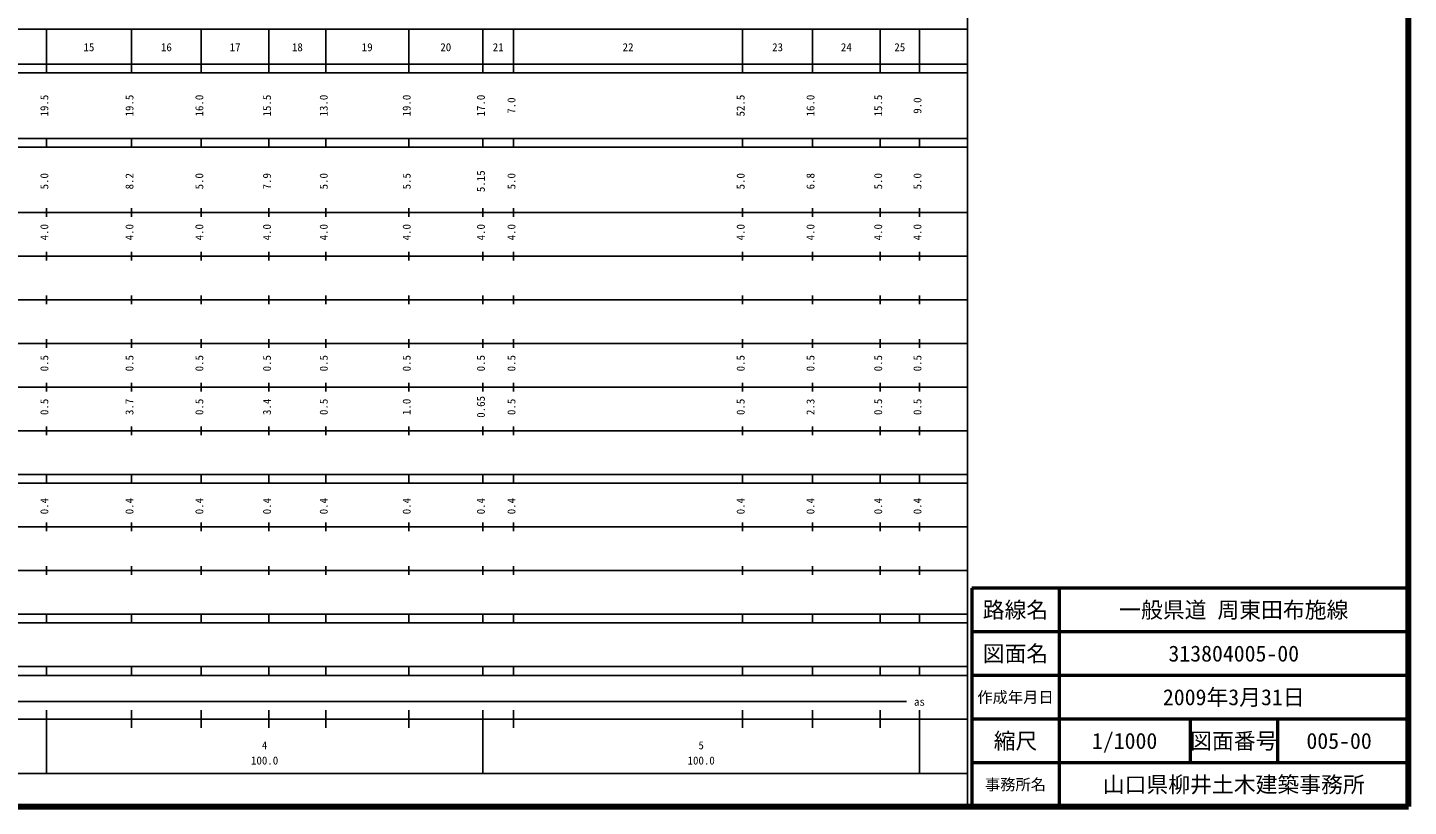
# Model space of a CAD drawing. Units: millimetres on the paper, enlarged 1000 times. Extents: x 40000 to 680000, y 20000 to 380000.
# Drawn here: x 363711 to 680000, y 20000 to 198357 of the extents above; entities that cross this region are included whole.
import ezdxf
from ezdxf.enums import TextEntityAlignment as Align

# ---------------------------------------------------------------- set-up
doc = ezdxf.new("R2010")
doc.units = ezdxf.units.MM
doc.header["$LTSCALE"] = 1000
for name, color, linetype, lineweight in [('M-TTL', 2, 'Continuous', 140), ('M-TTL-BAND', 7, 'Continuous', 25), ('M-TTL-FRAM', 2, 'Continuous', 50), ('M-TTL-LINE', 7, 'Continuous', 50)]:
    doc.layers.add(name, color=color, linetype=linetype, lineweight=lineweight)
doc.layers.add('M-TTL-TXT', color=7, linetype='Continuous')
doc.styles.add('ＭＳ ゴシック', font='')
doc.styles.get('ＭＳ ゴシック').set_extended_font_data('MS Gothic')

msp = doc.modelspace()

# ---------------------------------------------------------------- linework, layer by layer
at = {"layer": 'M-TTL'}
for p, q in [((680000, 20000), (680000, 380000)), ((40000, 20000), (680000, 20000))]:
    msp.add_line(p, q, dxfattribs=at)
at = {"layer": 'M-TTL-BAND'}
for p, q in [((579000, 20000), (579000, 370000)), ((68000, 198000), (579000, 198000)), ((368000, 188000), (368000, 198000)), ((387500, 188000), (387500, 198000)), ((403500, 188000), (403500, 198000)), ((419000, 188000), (419000, 198000)), ((432000, 188000), (432000, 198000)), ((451000, 188000), (451000, 198000)), ((468000, 188000), (468000, 198000)), ((475000, 188000), (475000, 198000)), ((527500, 188000), (527500, 198000)), ((543500, 188000), (543500, 198000)), ((559000, 188000), (559000, 198000)), ((568000, 188000), (568000, 198000)), ((40000, 190000), (579000, 190000)), ((40000, 188000), (579000, 188000)), ((40000, 173000), (579000, 173000)), ((40000, 171000), (579000, 171000)), ((368000, 171000), (368000, 173000)), ((387500, 171000), (387500, 173000)), ((403500, 171000), (403500, 173000)), ((419000, 171000), (419000, 173000)), ((432000, 171000), (432000, 173000)), ((451000, 171000), (451000, 173000)), ((468000, 171000), (468000, 173000)), ((475000, 171000), (475000, 173000)), ((527500, 171000), (527500, 173000)), ((543500, 171000), (543500, 173000)), ((559000, 171000), (559000, 173000)), ((568000, 171000), (568000, 173000)), ((40000, 156000), (579000, 156000)), ((368000, 155000), (368000, 157000)), ((387500, 155000), (387500, 157000)), ((403500, 155000), (403500, 157000)), ((419000, 155000), (419000, 157000)), ((432000, 155000), (432000, 157000)), ((451000, 155000), (451000, 157000)), ((468000, 155000), (468000, 157000)), ((475000, 155000), (475000, 157000)), ((527500, 155000), (527500, 157000)), ((543500, 155000), (543500, 157000)), ((559000, 155000), (559000, 157000)), ((568000, 155000), (568000, 157000)), ((46000, 146000), (579000, 146000)), ((368000, 145000), (368000, 147000)), ((387500, 145000), (387500, 147000)), ((403500, 145000), (403500, 147000)), ((419000, 145000), (419000, 147000)), ((432000, 145000), (432000, 147000)), ((451000, 145000), (451000, 147000)), ((468000, 145000), (468000, 147000)), ((475000, 145000), (475000, 147000)), ((527500, 145000), (527500, 147000)), ((543500, 145000), (543500, 147000)), ((559000, 145000), (559000, 147000)), ((568000, 145000), (568000, 147000)), ((368000, 135000), (368000, 137000)), ((387500, 135000), (387500, 137000)), ((403500, 135000), (403500, 137000)), ((419000, 135000), (419000, 137000)), ((432000, 135000), (432000, 137000)), ((451000, 135000), (451000, 137000)), ((468000, 135000), (468000, 137000)), ((475000, 135000), (475000, 137000)), ((527500, 135000), (527500, 137000)), ((543500, 135000), (543500, 137000)), ((559000, 135000), (559000, 137000)), ((568000, 135000), (568000, 137000)), ((52000, 136000), (579000, 136000)), ((368000, 125000), (368000, 127000)), ((387500, 125000), (387500, 127000)), ((403500, 125000), (403500, 127000)), ((419000, 125000), (419000, 127000)), ((432000, 125000), (432000, 127000)), ((451000, 125000), (451000, 127000)), ((468000, 125000), (468000, 127000)), ((475000, 125000), (475000, 127000)), ((527500, 125000), (527500, 127000)), ((543500, 125000), (543500, 127000)), ((559000, 125000), (559000, 127000)), ((568000, 125000), (568000, 127000)), ((46000, 126000), (579000, 126000)), ((52000, 116000), (579000, 116000)), ((368000, 115000), (368000, 117000)), ((387500, 115000), (387500, 117000)), ((403500, 115000), (403500, 117000)), ((419000, 115000), (419000, 117000)), ((432000, 115000), (432000, 117000)), ((451000, 115000), (451000, 117000)), ((468000, 115000), (468000, 117000)), ((475000, 115000), (475000, 117000)), ((527500, 115000), (527500, 117000)), ((543500, 115000), (543500, 117000)), ((559000, 115000), (559000, 117000)), ((568000, 115000), (568000, 117000)), ((46000, 106000), (579000, 106000)), ((368000, 105000), (368000, 107000)), ((387500, 105000), (387500, 107000)), ((403500, 105000), (403500, 107000)), ((419000, 105000), (419000, 107000)), ((432000, 105000), (432000, 107000)), ((451000, 105000), (451000, 107000)), ((468000, 105000), (468000, 107000)), ((475000, 105000), (475000, 107000)), ((527500, 105000), (527500, 107000)), ((543500, 105000), (543500, 107000)), ((559000, 105000), (559000, 107000)), ((568000, 105000), (568000, 107000)), ((40000, 96000), (579000, 96000)), ((368000, 94000), (368000, 96000)), ((387500, 94000), (387500, 96000)), ((403500, 94000), (403500, 96000)), ((419000, 94000), (419000, 96000)), ((432000, 94000), (432000, 96000)), ((451000, 94000), (451000, 96000)), ((468000, 94000), (468000, 96000)), ((475000, 94000), (475000, 96000)), ((527500, 94000), (527500, 96000)), ((543500, 94000), (543500, 96000)), ((559000, 94000), (559000, 96000)), ((568000, 94000), (568000, 96000)), ((40000, 94000), (579000, 94000)), ((49000, 84000), (579000, 84000)), ((368000, 83000), (368000, 85000)), ((387500, 83000), (387500, 85000)), ((403500, 83000), (403500, 85000)), ((419000, 83000), (419000, 85000)), ((432000, 83000), (432000, 85000)), ((451000, 83000), (451000, 85000)), ((468000, 83000), (468000, 85000)), ((475000, 83000), (475000, 85000)), ((527500, 83000), (527500, 85000)), ((543500, 83000), (543500, 85000)), ((559000, 83000), (559000, 85000)), ((568000, 83000), (568000, 85000)), ((40000, 74000), (579000, 74000)), ((368000, 73000), (368000, 75000)), ((387500, 73000), (387500, 75000)), ((403500, 73000), (403500, 75000)), ((419000, 73000), (419000, 75000)), ((432000, 73000), (432000, 75000)), ((451000, 73000), (451000, 75000)), ((468000, 73000), (468000, 75000)), ((475000, 73000), (475000, 75000)), ((527500, 73000), (527500, 75000)), ((543500, 73000), (543500, 75000)), ((559000, 73000), (559000, 75000)), ((568000, 73000), (568000, 75000)), ((40000, 64000), (579000, 64000)), ((368000, 62000), (368000, 64000)), ((387500, 62000), (387500, 64000)), ((403500, 62000), (403500, 64000)), ((419000, 62000), (419000, 64000)), ((432000, 62000), (432000, 64000)), ((451000, 62000), (451000, 64000)), ((468000, 62000), (468000, 64000)), ((475000, 62000), (475000, 64000)), ((527500, 62000), (527500, 64000)), ((543500, 62000), (543500, 64000)), ((559000, 62000), (559000, 64000)), ((568000, 62000), (568000, 64000)), ((40000, 62000), (579000, 62000)), ((40000, 52000), (579000, 52000)), ((368000, 50000), (368000, 52000)), ((387500, 50000), (387500, 52000)), ((403500, 50000), (403500, 52000)), ((419000, 50000), (419000, 52000)), ((432000, 50000), (432000, 52000)), ((451000, 50000), (451000, 52000)), ((468000, 50000), (468000, 52000)), ((475000, 50000), (475000, 52000)), ((527500, 50000), (527500, 52000)), ((543500, 50000), (543500, 52000)), ((559000, 50000), (559000, 52000)), ((568000, 50000), (568000, 52000)), ((40000, 50000), (579000, 50000)), ((71000, 44000), (565000, 44000)), ((368000, 27500), (368000, 42000)), ((387500, 38000), (387500, 42000)), ((403500, 38000), (403500, 42000)), ((419000, 38000), (419000, 42000)), ((432000, 38000), (432000, 42000)), ((451000, 38000), (451000, 42000)), ((468000, 27500), (468000, 42000)), ((475000, 38000), (475000, 42000)), ((527500, 38000), (527500, 42000)), ((543500, 38000), (543500, 42000)), ((559000, 38000), (559000, 42000)), ((568000, 27500), (568000, 42000)), ((40000, 40000), (579000, 40000)), ((68000, 27500), (579000, 27500))]:
    msp.add_line(p, q, dxfattribs=at)
at = {"layer": 'M-TTL-FRAM'}
for p, q in [((680000, 70000), (580000, 70000)), ((580000, 70000), (580000, 20000))]:
    msp.add_line(p, q, dxfattribs=at)
at = {"layer": 'M-TTL-LINE'}
for p, q in [((600000, 70000), (600000, 20000)), ((680000, 60000), (580000, 60000)), ((680000, 50000), (580000, 50000)), ((680000, 40000), (580000, 40000)), ((630000, 40000), (630000, 30000)), ((650000, 40000), (650000, 30000)), ((680000, 30000), (580000, 30000))]:
    msp.add_line(p, q, dxfattribs=at)

# ---------------------------------------------------------------- texts
at = {"layer": 'M-TTL-BAND', "style": 'ＭＳ ゴシック'}
for s, p in [('15', (377750, 192405)), ('16', (395500, 192405)), ('17', (411250, 192405)), ('18', (425500, 192405)), ('19', (441500, 192405)), ('20', (459500, 192405)), ('21', (471500, 192405)), ('22', (501250, 192405)), ('23', (535500, 192405)), ('24', (551250, 192405)), ('25', (563500, 192405)), ('as', (568000, 42500)), ('4', (418000, 32523)), ('5', (518000, 32523)), ('100.0', (418000, 29033)), ('100.0', (518000, 29033))]:
    msp.add_text(s, height=1833, dxfattribs=at).set_placement(p, align=Align.BOTTOM_CENTER)
for s, p in [('19.5', (369000, 180500)), ('19.5', (388500, 180500)), ('16.0', (404500, 180500)), ('15.5', (420000, 180500)), ('13.0', (433000, 180500)), ('19.0', (452000, 180500)), ('17.0', (469000, 180500)), ('7.0', (476000, 180500)), ('52.5', (528500, 180500)), ('16.0', (544500, 180500)), ('15.5', (560000, 180500)), ('9.0', (569000, 180500)), ('5.0', (369000, 163174)), ('8.2', (388500, 163174)), ('5.0', (404500, 163174)), ('7.9', (420000, 163174)), ('5.0', (433000, 163174)), ('5.5', (452000, 163174)), ('5.15', (469000, 163174)), ('5.0', (476000, 163174)), ('5.0', (528500, 163174)), ('6.8', (544500, 163174)), ('5.0', (560000, 163174)), ('5.0', (569000, 163174)), ('4.0', (369000, 151500)), ('4.0', (388500, 151500)), ('4.0', (404500, 151500)), ('4.0', (420000, 151500)), ('4.0', (433000, 151500)), ('4.0', (452000, 151500)), ('4.0', (469000, 151500)), ('4.0', (476000, 151500)), ('4.0', (528500, 151500)), ('4.0', (544500, 151500)), ('4.0', (560000, 151500)), ('4.0', (569000, 151500)), ('0.5', (369000, 121500)), ('0.5', (388500, 121500)), ('0.5', (404500, 121500)), ('0.5', (420000, 121500)), ('0.5', (433000, 121500)), ('0.5', (452000, 121500)), ('0.5', (469000, 121500)), ('0.5', (476000, 121500)), ('0.5', (528500, 121500)), ('0.5', (544500, 121500)), ('0.5', (560000, 121500)), ('0.5', (569000, 121500)), ('0.5', (369000, 111500)), ('3.7', (388500, 111500)), ('0.5', (404500, 111500)), ('3.4', (420000, 111500)), ('0.5', (433000, 111500)), ('1.0', (452000, 111500)), ('0.65', (469000, 111500)), ('0.5', (476000, 111500)), ('0.5', (528500, 111500)), ('2.3', (544500, 111500)), ('0.5', (560000, 111500)), ('0.5', (569000, 111500)), ('0.4', (369000, 88764)), ('0.4', (388500, 88764)), ('0.4', (404500, 88764)), ('0.4', (420000, 88764)), ('0.4', (433000, 88764)), ('0.4', (452000, 88764)), ('0.4', (469000, 88764)), ('0.4', (476000, 88764)), ('0.4', (528500, 88764)), ('0.4', (544500, 88764)), ('0.4', (560000, 88764)), ('0.4', (569000, 88764))]:
    msp.add_text(s, height=1833, rotation=90, dxfattribs=at).set_placement(p, align=Align.BOTTOM_CENTER)
at = {"layer": 'M-TTL-TXT', "style": 'ＭＳ ゴシック'}
for s, height, p in [('路線名', 3666, (590000, 65000)), ('一般県道 周東田布施線', 3666, (640000, 65000)), ('図面名', 3666, (590000, 55000)), ('313804005-00', 3666, (640000, 55000)), ('作成年月日', 2566, (590000, 45000)), ('2009年3月31日', 3666, (640000, 45000)), ('縮尺', 3666, (590000, 35000)), ('1/1000', 3666, (615000, 35000)), ('図面番号', 3666, (640000, 35000)), ('005-00', 3666, (664125, 35000)), ('事務所名', 2566, (590000, 25000)), ('山口県柳井土木建築事務所', 3666, (640000, 25000))]:
    msp.add_text(s, height=height, dxfattribs=at).set_placement(p, align=Align.MIDDLE_CENTER)

doc.saveas('drawing.dxf')
